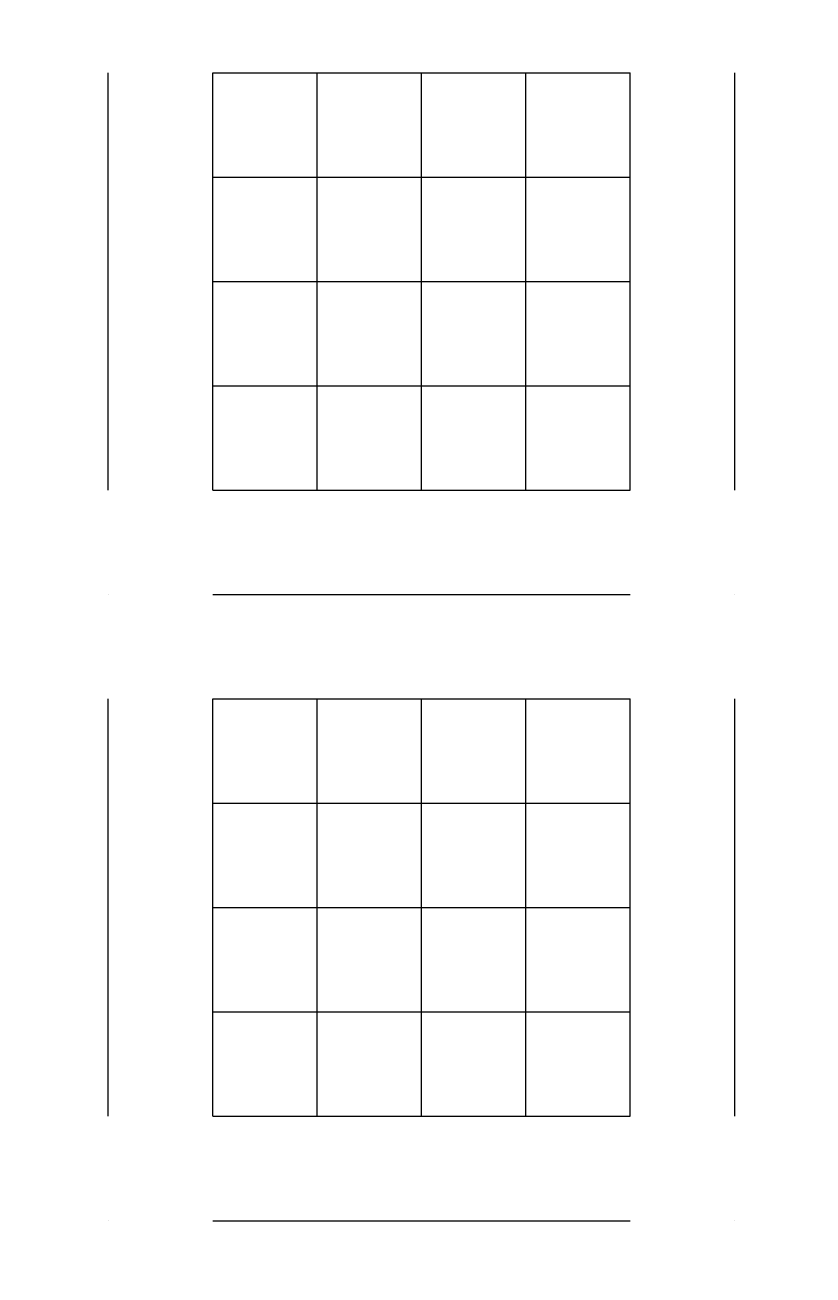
# Model space of a CAD drawing. Header units: millimetres. Extents: x 6 to 745025, y -1528 to 119936.
# Drawn here: x 180.701 to 181.021, y 109.508 to 110.016 of the extents above; entities that cross this region are included whole.
import ezdxf

# ---------------------------------------------------------------- set-up
doc = ezdxf.new("R2010")
doc.units = ezdxf.units.MM
doc.header["$MEASUREMENT"] = 0
doc.layers.get('0').update_dxf_attribs({"linetype": 'CONTINUOUS'})

msp = doc.modelspace()

# ---------------------------------------------------------------- linework, layer by layer
at = {"color": 0, "linetype": 'Continuous', "lineweight": 25, "true_color": 0x000001}
for p, q in [((180.73511, 109.99611), (180.73511, 109.99611)), ((180.73511, 109.99611), (180.73511, 109.99611)), ((180.73511, 109.99611), (180.73511, 109.99611)), ((180.73511, 109.99611), (180.73511, 109.99611)), ((180.73511, 109.99611), (180.73511, 109.99611)), ((180.73511, 109.99611), (180.73511, 109.99611)), ((180.73511, 109.99611), (180.73511, 109.99611)), ((180.98911, 109.99611), (180.98911, 109.99611)), ((180.98911, 109.99611), (180.98911, 109.99611)), ((180.98911, 109.99611), (180.98911, 109.99611)), ((180.98911, 109.99611), (180.98911, 109.99611)), ((180.98911, 109.99611), (180.98911, 109.99611)), ((180.98911, 109.99611), (180.98911, 109.99611)), ((180.98911, 109.99611), (180.98911, 109.99611)), ((180.73511, 109.95378), (180.73511, 109.95378)), ((180.73511, 109.95378), (180.73511, 109.95378)), ((180.73511, 109.95378), (180.73511, 109.95378)), ((180.73511, 109.95378), (180.73511, 109.95378)), ((180.73511, 109.95378), (180.73511, 109.95378)), ((180.73511, 109.95378), (180.73511, 109.95378)), ((180.73511, 109.95378), (180.73511, 109.95378)), ((180.98911, 109.95378), (180.98911, 109.95378)), ((180.98911, 109.95378), (180.98911, 109.95378)), ((180.98911, 109.95378), (180.98911, 109.95378)), ((180.98911, 109.95378), (180.98911, 109.95378)), ((180.98911, 109.95378), (180.98911, 109.95378)), ((180.98911, 109.95378), (180.98911, 109.95378)), ((180.98911, 109.95378), (180.98911, 109.95378)), ((180.73511, 109.91144), (180.73511, 109.91144)), ((180.73511, 109.91144), (180.73511, 109.91144)), ((180.73511, 109.91144), (180.73511, 109.91144)), ((180.73511, 109.91144), (180.73511, 109.91144)), ((180.73511, 109.91144), (180.73511, 109.91144)), ((180.73511, 109.91144), (180.73511, 109.91144)), ((180.73511, 109.91144), (180.73511, 109.91144)), ((180.98911, 109.91144), (180.98911, 109.91144)), ((180.98911, 109.91144), (180.98911, 109.91144)), ((180.98911, 109.91144), (180.98911, 109.91144)), ((180.98911, 109.91144), (180.98911, 109.91144)), ((180.98911, 109.91144), (180.98911, 109.91144)), ((180.98911, 109.91144), (180.98911, 109.91144)), ((180.98911, 109.91144), (180.98911, 109.91144)), ((180.73511, 109.86911), (180.73511, 109.86911)), ((180.73511, 109.86911), (180.73511, 109.86911)), ((180.73511, 109.86911), (180.73511, 109.86911)), ((180.73511, 109.86911), (180.73511, 109.86911)), ((180.73511, 109.86911), (180.73511, 109.86911)), ((180.73511, 109.86911), (180.73511, 109.86911)), ((180.73511, 109.86911), (180.73511, 109.86911)), ((180.98911, 109.86911), (180.98911, 109.86911)), ((180.98911, 109.86911), (180.98911, 109.86911)), ((180.98911, 109.86911), (180.98911, 109.86911)), ((180.98911, 109.86911), (180.98911, 109.86911)), ((180.98911, 109.86911), (180.98911, 109.86911)), ((180.98911, 109.86911), (180.98911, 109.86911)), ((180.98911, 109.86911), (180.98911, 109.86911)), ((180.73511, 109.82678), (180.73511, 109.82678)), ((180.73511, 109.82678), (180.73511, 109.82678)), ((180.73511, 109.82678), (180.73511, 109.82678)), ((180.73511, 109.82678), (180.73511, 109.82678)), ((180.73511, 109.82678), (180.73511, 109.82678)), ((180.73511, 109.82678), (180.73511, 109.82678)), ((180.73511, 109.82678), (180.73511, 109.82678)), ((180.73511, 109.82678), (180.73511, 109.82678)), ((180.98911, 109.82678), (180.98911, 109.82678)), ((180.98911, 109.82678), (180.98911, 109.82678)), ((180.98911, 109.82678), (180.98911, 109.82678)), ((180.98911, 109.82678), (180.98911, 109.82678)), ((180.98911, 109.82678), (180.98911, 109.82678)), ((180.98911, 109.82678), (180.98911, 109.82678)), ((180.98911, 109.82678), (180.98911, 109.82678)), ((180.98911, 109.82678), (180.98911, 109.82678)), ((180.73511, 109.78444), (180.73511, 109.78444)), ((180.73511, 109.78444), (180.73511, 109.78444)), ((180.73511, 109.78444), (180.73511, 109.78444)), ((180.73511, 109.78444), (180.73511, 109.78444)), ((180.73511, 109.78444), (180.73511, 109.78444)), ((180.73511, 109.78444), (180.73511, 109.78444)), ((180.73511, 109.78444), (180.73511, 109.78444)), ((180.73511, 109.78444), (180.73511, 109.78444)), ((180.73511, 109.78444), (180.73511, 109.78444)), ((180.73511, 109.78444), (180.73511, 109.78444)), ((180.73511, 109.78444), (180.73511, 109.78444)), ((180.73511, 109.78444), (180.73511, 109.78444)), ((180.73511, 109.78444), (180.73511, 109.78444)), ((180.73511, 109.78444), (180.73511, 109.78444)), ((180.77744, 109.78444), (180.77744, 109.78444)), ((180.77744, 109.78444), (180.77744, 109.78444)), ((180.77744, 109.78444), (180.77744, 109.78444)), ((180.77744, 109.78444), (180.77744, 109.78444)), ((180.77744, 109.78444), (180.77744, 109.78444)), ((180.77744, 109.78444), (180.77744, 109.78444)), ((180.77744, 109.78444), (180.77744, 109.78444)), ((180.77744, 109.78444), (180.77744, 109.78444)), ((180.81977, 109.78444), (180.81977, 109.78444)), ((180.81977, 109.78444), (180.81977, 109.78444)), ((180.81977, 109.78444), (180.81977, 109.78444)), ((180.81977, 109.78444), (180.81977, 109.78444)), ((180.81977, 109.78444), (180.81977, 109.78444)), ((180.81977, 109.78444), (180.81977, 109.78444)), ((180.81977, 109.78444), (180.81977, 109.78444)), ((180.86211, 109.78444), (180.86211, 109.78444)), ((180.86211, 109.78444), (180.86211, 109.78444)), ((180.86211, 109.78444), (180.86211, 109.78444)), ((180.86211, 109.78444), (180.86211, 109.78444)), ((180.86211, 109.78444), (180.86211, 109.78444)), ((180.86211, 109.78444), (180.86211, 109.78444)), ((180.86211, 109.78444), (180.86211, 109.78444)), ((180.90444, 109.78444), (180.90444, 109.78444)), ((180.90444, 109.78444), (180.90444, 109.78444)), ((180.90444, 109.78444), (180.90444, 109.78444)), ((180.90444, 109.78444), (180.90444, 109.78444)), ((180.90444, 109.78444), (180.90444, 109.78444)), ((180.90444, 109.78444), (180.90444, 109.78444)), ((180.90444, 109.78444), (180.90444, 109.78444)), ((180.94677, 109.78444), (180.94677, 109.78444)), ((180.94677, 109.78444), (180.94677, 109.78444)), ((180.94677, 109.78444), (180.94677, 109.78444)), ((180.94677, 109.78444), (180.94677, 109.78444)), ((180.94677, 109.78444), (180.94677, 109.78444)), ((180.94677, 109.78444), (180.94677, 109.78444)), ((180.94677, 109.78444), (180.94677, 109.78444)), ((180.98911, 109.78444), (180.98911, 109.78444)), ((180.98911, 109.78444), (180.98911, 109.78444)), ((180.98911, 109.78444), (180.98911, 109.78444)), ((180.98911, 109.78444), (180.98911, 109.78444)), ((180.98911, 109.78444), (180.98911, 109.78444)), ((180.98911, 109.78444), (180.98911, 109.78444)), ((180.98911, 109.78444), (180.98911, 109.78444)), ((180.98911, 109.78444), (180.98911, 109.78444)), ((180.98911, 109.78444), (180.98911, 109.78444)), ((180.98911, 109.78444), (180.98911, 109.78444)), ((180.98911, 109.78444), (180.98911, 109.78444)), ((180.98911, 109.78444), (180.98911, 109.78444)), ((180.98911, 109.78444), (180.98911, 109.78444)), ((180.98911, 109.78444), (180.98911, 109.78444)), ((180.73511, 109.74211), (180.73511, 109.74211)), ((180.73511, 109.74211), (180.73511, 109.74211)), ((180.73511, 109.74211), (180.73511, 109.74211)), ((180.73511, 109.74211), (180.73511, 109.74211)), ((180.73511, 109.74211), (180.73511, 109.74211)), ((180.73511, 109.74211), (180.73511, 109.74211)), ((180.73511, 109.74211), (180.73511, 109.74211)), ((180.98911, 109.74211), (180.98911, 109.74211)), ((180.98911, 109.74211), (180.98911, 109.74211)), ((180.98911, 109.74211), (180.98911, 109.74211)), ((180.98911, 109.74211), (180.98911, 109.74211)), ((180.98911, 109.74211), (180.98911, 109.74211)), ((180.98911, 109.74211), (180.98911, 109.74211)), ((180.98911, 109.74211), (180.98911, 109.74211)), ((180.73511, 109.69978), (180.73511, 109.69978)), ((180.73511, 109.69978), (180.73511, 109.69978)), ((180.73511, 109.69978), (180.73511, 109.69978)), ((180.73511, 109.69978), (180.73511, 109.69978)), ((180.73511, 109.69978), (180.73511, 109.69978)), ((180.73511, 109.69978), (180.73511, 109.69978)), ((180.73511, 109.69978), (180.73511, 109.69978)), ((180.98911, 109.69978), (180.98911, 109.69978)), ((180.98911, 109.69978), (180.98911, 109.69978)), ((180.98911, 109.69978), (180.98911, 109.69978)), ((180.98911, 109.69978), (180.98911, 109.69978)), ((180.98911, 109.69978), (180.98911, 109.69978)), ((180.98911, 109.69978), (180.98911, 109.69978)), ((180.98911, 109.69978), (180.98911, 109.69978)), ((180.73511, 109.65744), (180.73511, 109.65744)), ((180.73511, 109.65744), (180.73511, 109.65744)), ((180.73511, 109.65744), (180.73511, 109.65744)), ((180.73511, 109.65744), (180.73511, 109.65744)), ((180.73511, 109.65744), (180.73511, 109.65744)), ((180.73511, 109.65744), (180.73511, 109.65744)), ((180.73511, 109.65744), (180.73511, 109.65744)), ((180.98911, 109.65744), (180.98911, 109.65744)), ((180.98911, 109.65744), (180.98911, 109.65744)), ((180.98911, 109.65744), (180.98911, 109.65744)), ((180.98911, 109.65744), (180.98911, 109.65744)), ((180.98911, 109.65744), (180.98911, 109.65744)), ((180.98911, 109.65744), (180.98911, 109.65744)), ((180.98911, 109.65744), (180.98911, 109.65744)), ((180.73511, 109.61511), (180.73511, 109.61511)), ((180.73511, 109.61511), (180.73511, 109.61511)), ((180.73511, 109.61511), (180.73511, 109.61511)), ((180.73511, 109.61511), (180.73511, 109.61511)), ((180.73511, 109.61511), (180.73511, 109.61511)), ((180.73511, 109.61511), (180.73511, 109.61511)), ((180.73511, 109.61511), (180.73511, 109.61511)), ((180.98911, 109.61511), (180.98911, 109.61511)), ((180.98911, 109.61511), (180.98911, 109.61511)), ((180.98911, 109.61511), (180.98911, 109.61511)), ((180.98911, 109.61511), (180.98911, 109.61511)), ((180.98911, 109.61511), (180.98911, 109.61511)), ((180.98911, 109.61511), (180.98911, 109.61511)), ((180.98911, 109.61511), (180.98911, 109.61511)), ((180.73511, 109.57278), (180.73511, 109.57278)), ((180.73511, 109.57278), (180.73511, 109.57278)), ((180.73511, 109.57278), (180.73511, 109.57278)), ((180.73511, 109.57278), (180.73511, 109.57278)), ((180.73511, 109.57278), (180.73511, 109.57278)), ((180.73511, 109.57278), (180.73511, 109.57278)), ((180.73511, 109.57278), (180.73511, 109.57278)), ((180.73511, 109.57278), (180.73511, 109.57278)), ((180.98911, 109.57278), (180.98911, 109.57278)), ((180.98911, 109.57278), (180.98911, 109.57278)), ((180.98911, 109.57278), (180.98911, 109.57278)), ((180.98911, 109.57278), (180.98911, 109.57278)), ((180.98911, 109.57278), (180.98911, 109.57278)), ((180.98911, 109.57278), (180.98911, 109.57278)), ((180.98911, 109.57278), (180.98911, 109.57278)), ((180.98911, 109.57278), (180.98911, 109.57278)), ((180.73511, 109.53044), (180.73511, 109.53044)), ((180.73511, 109.53044), (180.73511, 109.53044)), ((180.73511, 109.53044), (180.73511, 109.53044)), ((180.73511, 109.53044), (180.73511, 109.53044)), ((180.73511, 109.53044), (180.73511, 109.53044)), ((180.73511, 109.53044), (180.73511, 109.53044)), ((180.73511, 109.53044), (180.73511, 109.53044)), ((180.73511, 109.53044), (180.73511, 109.53044)), ((180.73511, 109.53044), (180.73511, 109.53044)), ((180.73511, 109.53044), (180.73511, 109.53044)), ((180.73511, 109.53044), (180.73511, 109.53044)), ((180.73511, 109.53044), (180.73511, 109.53044)), ((180.73511, 109.53044), (180.73511, 109.53044)), ((180.73511, 109.53044), (180.73511, 109.53044)), ((180.77744, 109.53044), (180.77744, 109.53044)), ((180.77744, 109.53044), (180.77744, 109.53044)), ((180.77744, 109.53044), (180.77744, 109.53044)), ((180.77744, 109.53044), (180.77744, 109.53044)), ((180.77744, 109.53044), (180.77744, 109.53044)), ((180.77744, 109.53044), (180.77744, 109.53044)), ((180.77744, 109.53044), (180.77744, 109.53044)), ((180.77744, 109.53044), (180.77744, 109.53044)), ((180.81977, 109.53044), (180.81977, 109.53044)), ((180.81977, 109.53044), (180.81977, 109.53044)), ((180.81977, 109.53044), (180.81977, 109.53044)), ((180.81977, 109.53044), (180.81977, 109.53044)), ((180.81977, 109.53044), (180.81977, 109.53044)), ((180.81977, 109.53044), (180.81977, 109.53044)), ((180.81977, 109.53044), (180.81977, 109.53044)), ((180.86211, 109.53044), (180.86211, 109.53044)), ((180.86211, 109.53044), (180.86211, 109.53044)), ((180.86211, 109.53044), (180.86211, 109.53044)), ((180.86211, 109.53044), (180.86211, 109.53044)), ((180.86211, 109.53044), (180.86211, 109.53044)), ((180.86211, 109.53044), (180.86211, 109.53044)), ((180.86211, 109.53044), (180.86211, 109.53044)), ((180.90444, 109.53044), (180.90444, 109.53044)), ((180.90444, 109.53044), (180.90444, 109.53044)), ((180.90444, 109.53044), (180.90444, 109.53044)), ((180.90444, 109.53044), (180.90444, 109.53044)), ((180.90444, 109.53044), (180.90444, 109.53044)), ((180.90444, 109.53044), (180.90444, 109.53044)), ((180.90444, 109.53044), (180.90444, 109.53044)), ((180.94677, 109.53044), (180.94677, 109.53044)), ((180.94677, 109.53044), (180.94677, 109.53044)), ((180.94677, 109.53044), (180.94677, 109.53044)), ((180.94677, 109.53044), (180.94677, 109.53044)), ((180.94677, 109.53044), (180.94677, 109.53044)), ((180.94677, 109.53044), (180.94677, 109.53044)), ((180.94677, 109.53044), (180.94677, 109.53044)), ((180.98911, 109.53044), (180.98911, 109.53044)), ((180.98911, 109.53044), (180.98911, 109.53044)), ((180.98911, 109.53044), (180.98911, 109.53044)), ((180.98911, 109.53044), (180.98911, 109.53044)), ((180.98911, 109.53044), (180.98911, 109.53044)), ((180.98911, 109.53044), (180.98911, 109.53044)), ((180.98911, 109.53044), (180.98911, 109.53044)), ((180.98911, 109.53044), (180.98911, 109.53044)), ((180.98911, 109.53044), (180.98911, 109.53044)), ((180.98911, 109.53044), (180.98911, 109.53044)), ((180.98911, 109.53044), (180.98911, 109.53044)), ((180.98911, 109.53044), (180.98911, 109.53044)), ((180.98911, 109.53044), (180.98911, 109.53044)), ((180.98911, 109.53044), (180.98911, 109.53044))]:
    msp.add_line(p, q, dxfattribs=at)
for points in [[(180.73511, 109.82678), (180.73511, 109.86911), (180.73511, 109.91144), (180.73511, 109.95378), (180.73511, 109.99611)], [(180.73511, 109.82678), (180.73511, 109.86911), (180.73511, 109.91144), (180.73511, 109.95378), (180.73511, 109.99611)], [(180.73511, 109.82678), (180.73511, 109.86911), (180.73511, 109.91144), (180.73511, 109.95378), (180.73511, 109.99611)], [(180.73511, 109.82678), (180.73511, 109.86911), (180.73511, 109.91144), (180.73511, 109.95378), (180.73511, 109.99611)], [(180.73511, 109.82678), (180.73511, 109.86911), (180.73511, 109.91144), (180.73511, 109.95378), (180.73511, 109.99611)], [(180.73511, 109.82678), (180.73511, 109.86911), (180.73511, 109.91144), (180.73511, 109.95378), (180.73511, 109.99611)], [(180.73511, 109.82678), (180.73511, 109.86911), (180.73511, 109.91144), (180.73511, 109.95378), (180.73511, 109.99611)], [(180.77744, 109.99611), (180.81977, 109.99611), (180.86211, 109.99611), (180.90444, 109.99611), (180.94677, 109.99611)], [(180.77744, 109.99611), (180.81977, 109.99611), (180.86211, 109.99611), (180.90444, 109.99611), (180.94677, 109.99611)], [(180.77744, 109.99611), (180.81977, 109.99611), (180.86211, 109.99611), (180.90444, 109.99611), (180.94677, 109.99611)], [(180.77744, 109.99611), (180.81977, 109.99611), (180.86211, 109.99611), (180.90444, 109.99611), (180.94677, 109.99611)], [(180.77744, 109.99611), (180.81977, 109.99611), (180.86211, 109.99611), (180.90444, 109.99611), (180.94677, 109.99611)], [(180.77744, 109.99611), (180.81977, 109.99611), (180.86211, 109.99611), (180.90444, 109.99611), (180.94677, 109.99611)], [(180.77744, 109.99611), (180.81977, 109.99611), (180.86211, 109.99611), (180.90444, 109.99611), (180.94677, 109.99611)], [(180.77744, 109.82678), (180.77744, 109.86911), (180.77744, 109.91144), (180.77744, 109.95378), (180.77744, 109.99611)], [(180.77744, 109.82678), (180.77744, 109.86911), (180.77744, 109.91144), (180.77744, 109.95378), (180.77744, 109.99611)], [(180.77744, 109.82678), (180.77744, 109.86911), (180.77744, 109.91144), (180.77744, 109.95378), (180.77744, 109.99611)], [(180.77744, 109.82678), (180.77744, 109.86911), (180.77744, 109.91144), (180.77744, 109.95378), (180.77744, 109.99611)], [(180.77744, 109.82678), (180.77744, 109.86911), (180.77744, 109.91144), (180.77744, 109.95378), (180.77744, 109.99611)], [(180.77744, 109.82678), (180.77744, 109.86911), (180.77744, 109.91144), (180.77744, 109.95378), (180.77744, 109.99611)], [(180.77744, 109.82678), (180.77744, 109.86911), (180.77744, 109.91144), (180.77744, 109.95378), (180.77744, 109.99611)], [(180.77744, 109.82678), (180.77744, 109.86911), (180.77744, 109.91144), (180.77744, 109.95378), (180.77744, 109.99611)], [(180.81977, 109.82678), (180.81977, 109.86911), (180.81977, 109.91144), (180.81977, 109.95378), (180.81977, 109.99611)], [(180.81977, 109.82678), (180.81977, 109.86911), (180.81977, 109.91144), (180.81977, 109.95378), (180.81977, 109.99611)], [(180.81977, 109.82678), (180.81977, 109.86911), (180.81977, 109.91144), (180.81977, 109.95378), (180.81977, 109.99611)], [(180.81977, 109.82678), (180.81977, 109.86911), (180.81977, 109.91144), (180.81977, 109.95378), (180.81977, 109.99611)], [(180.81977, 109.82678), (180.81977, 109.86911), (180.81977, 109.91144), (180.81977, 109.95378), (180.81977, 109.99611)], [(180.81977, 109.82678), (180.81977, 109.86911), (180.81977, 109.91144), (180.81977, 109.95378), (180.81977, 109.99611)], [(180.81977, 109.82678), (180.81977, 109.86911), (180.81977, 109.91144), (180.81977, 109.95378), (180.81977, 109.99611)], [(180.86211, 109.82678), (180.86211, 109.86911), (180.86211, 109.91144), (180.86211, 109.95378), (180.86211, 109.99611)], [(180.86211, 109.82678), (180.86211, 109.86911), (180.86211, 109.91144), (180.86211, 109.95378), (180.86211, 109.99611)], [(180.86211, 109.82678), (180.86211, 109.86911), (180.86211, 109.91144), (180.86211, 109.95378), (180.86211, 109.99611)], [(180.86211, 109.82678), (180.86211, 109.86911), (180.86211, 109.91144), (180.86211, 109.95378), (180.86211, 109.99611)], [(180.86211, 109.82678), (180.86211, 109.86911), (180.86211, 109.91144), (180.86211, 109.95378), (180.86211, 109.99611)], [(180.86211, 109.82678), (180.86211, 109.86911), (180.86211, 109.91144), (180.86211, 109.95378), (180.86211, 109.99611)], [(180.86211, 109.82678), (180.86211, 109.86911), (180.86211, 109.91144), (180.86211, 109.95378), (180.86211, 109.99611)], [(180.90444, 109.82678), (180.90444, 109.86911), (180.90444, 109.91144), (180.90444, 109.95378), (180.90444, 109.99611)], [(180.90444, 109.82678), (180.90444, 109.86911), (180.90444, 109.91144), (180.90444, 109.95378), (180.90444, 109.99611)], [(180.90444, 109.82678), (180.90444, 109.86911), (180.90444, 109.91144), (180.90444, 109.95378), (180.90444, 109.99611)], [(180.90444, 109.82678), (180.90444, 109.86911), (180.90444, 109.91144), (180.90444, 109.95378), (180.90444, 109.99611)], [(180.90444, 109.82678), (180.90444, 109.86911), (180.90444, 109.91144), (180.90444, 109.95378), (180.90444, 109.99611)], [(180.90444, 109.82678), (180.90444, 109.86911), (180.90444, 109.91144), (180.90444, 109.95378), (180.90444, 109.99611)], [(180.90444, 109.82678), (180.90444, 109.86911), (180.90444, 109.91144), (180.90444, 109.95378), (180.90444, 109.99611)], [(180.94677, 109.82678), (180.94677, 109.86911), (180.94677, 109.91144), (180.94677, 109.95378), (180.94677, 109.99611)], [(180.94677, 109.82678), (180.94677, 109.86911), (180.94677, 109.91144), (180.94677, 109.95378), (180.94677, 109.99611)], [(180.94677, 109.82678), (180.94677, 109.86911), (180.94677, 109.91144), (180.94677, 109.95378), (180.94677, 109.99611)], [(180.94677, 109.82678), (180.94677, 109.86911), (180.94677, 109.91144), (180.94677, 109.95378), (180.94677, 109.99611)], [(180.94677, 109.82678), (180.94677, 109.86911), (180.94677, 109.91144), (180.94677, 109.95378), (180.94677, 109.99611)], [(180.94677, 109.82678), (180.94677, 109.86911), (180.94677, 109.91144), (180.94677, 109.95378), (180.94677, 109.99611)], [(180.94677, 109.82678), (180.94677, 109.86911), (180.94677, 109.91144), (180.94677, 109.95378), (180.94677, 109.99611)], [(180.98911, 109.82678), (180.98911, 109.86911), (180.98911, 109.91144), (180.98911, 109.95378), (180.98911, 109.99611)], [(180.98911, 109.82678), (180.98911, 109.86911), (180.98911, 109.91144), (180.98911, 109.95378), (180.98911, 109.99611)], [(180.98911, 109.82678), (180.98911, 109.86911), (180.98911, 109.91144), (180.98911, 109.95378), (180.98911, 109.99611)], [(180.98911, 109.82678), (180.98911, 109.86911), (180.98911, 109.91144), (180.98911, 109.95378), (180.98911, 109.99611)], [(180.98911, 109.82678), (180.98911, 109.86911), (180.98911, 109.91144), (180.98911, 109.95378), (180.98911, 109.99611)], [(180.98911, 109.82678), (180.98911, 109.86911), (180.98911, 109.91144), (180.98911, 109.95378), (180.98911, 109.99611)], [(180.98911, 109.82678), (180.98911, 109.86911), (180.98911, 109.91144), (180.98911, 109.95378), (180.98911, 109.99611)], [(180.77744, 109.95378), (180.81977, 109.95378), (180.86211, 109.95378), (180.90444, 109.95378), (180.94677, 109.95378)], [(180.77744, 109.95378), (180.81977, 109.95378), (180.86211, 109.95378), (180.90444, 109.95378), (180.94677, 109.95378)], [(180.77744, 109.95378), (180.81977, 109.95378), (180.86211, 109.95378), (180.90444, 109.95378), (180.94677, 109.95378)], [(180.77744, 109.95378), (180.81977, 109.95378), (180.86211, 109.95378), (180.90444, 109.95378), (180.94677, 109.95378)], [(180.77744, 109.95378), (180.81977, 109.95378), (180.86211, 109.95378), (180.90444, 109.95378), (180.94677, 109.95378)], [(180.77744, 109.95378), (180.81977, 109.95378), (180.86211, 109.95378), (180.90444, 109.95378), (180.94677, 109.95378)], [(180.77744, 109.95378), (180.81977, 109.95378), (180.86211, 109.95378), (180.90444, 109.95378), (180.94677, 109.95378)], [(180.77744, 109.91144), (180.81977, 109.91144), (180.86211, 109.91144), (180.90444, 109.91144), (180.94677, 109.91144)], [(180.77744, 109.91144), (180.81977, 109.91144), (180.86211, 109.91144), (180.90444, 109.91144), (180.94677, 109.91144)], [(180.77744, 109.91144), (180.81977, 109.91144), (180.86211, 109.91144), (180.90444, 109.91144), (180.94677, 109.91144)], [(180.77744, 109.91144), (180.81977, 109.91144), (180.86211, 109.91144), (180.90444, 109.91144), (180.94677, 109.91144)], [(180.77744, 109.91144), (180.81977, 109.91144), (180.86211, 109.91144), (180.90444, 109.91144), (180.94677, 109.91144)], [(180.77744, 109.91144), (180.81977, 109.91144), (180.86211, 109.91144), (180.90444, 109.91144), (180.94677, 109.91144)], [(180.77744, 109.91144), (180.81977, 109.91144), (180.86211, 109.91144), (180.90444, 109.91144), (180.94677, 109.91144)], [(180.77744, 109.86911), (180.81977, 109.86911), (180.86211, 109.86911), (180.90444, 109.86911), (180.94677, 109.86911)], [(180.77744, 109.86911), (180.81977, 109.86911), (180.86211, 109.86911), (180.90444, 109.86911), (180.94677, 109.86911)], [(180.77744, 109.86911), (180.81977, 109.86911), (180.86211, 109.86911), (180.90444, 109.86911), (180.94677, 109.86911)], [(180.77744, 109.86911), (180.81977, 109.86911), (180.86211, 109.86911), (180.90444, 109.86911), (180.94677, 109.86911)], [(180.77744, 109.86911), (180.81977, 109.86911), (180.86211, 109.86911), (180.90444, 109.86911), (180.94677, 109.86911)], [(180.77744, 109.86911), (180.81977, 109.86911), (180.86211, 109.86911), (180.90444, 109.86911), (180.94677, 109.86911)], [(180.77744, 109.86911), (180.81977, 109.86911), (180.86211, 109.86911), (180.90444, 109.86911), (180.94677, 109.86911)], [(180.77744, 109.82678), (180.81977, 109.82678), (180.86211, 109.82678), (180.90444, 109.82678), (180.94677, 109.82678)], [(180.77744, 109.82678), (180.81977, 109.82678), (180.86211, 109.82678), (180.90444, 109.82678), (180.94677, 109.82678)], [(180.77744, 109.82678), (180.81977, 109.82678), (180.86211, 109.82678), (180.90444, 109.82678), (180.94677, 109.82678)], [(180.77744, 109.82678), (180.81977, 109.82678), (180.86211, 109.82678), (180.90444, 109.82678), (180.94677, 109.82678)], [(180.77744, 109.82678), (180.81977, 109.82678), (180.86211, 109.82678), (180.90444, 109.82678), (180.94677, 109.82678)], [(180.77744, 109.82678), (180.81977, 109.82678), (180.86211, 109.82678), (180.90444, 109.82678), (180.94677, 109.82678)], [(180.77744, 109.82678), (180.81977, 109.82678), (180.86211, 109.82678), (180.90444, 109.82678), (180.94677, 109.82678)], [(180.77744, 109.82678), (180.81977, 109.82678), (180.86211, 109.82678), (180.90444, 109.82678), (180.94677, 109.82678)], [(180.77744, 109.78444), (180.81977, 109.78444), (180.86211, 109.78444), (180.90444, 109.78444), (180.94677, 109.78444)], [(180.77744, 109.78444), (180.81977, 109.78444), (180.86211, 109.78444), (180.90444, 109.78444), (180.94677, 109.78444)], [(180.77744, 109.78444), (180.81977, 109.78444), (180.86211, 109.78444), (180.90444, 109.78444), (180.94677, 109.78444)], [(180.77744, 109.78444), (180.81977, 109.78444), (180.86211, 109.78444), (180.90444, 109.78444), (180.94677, 109.78444)], [(180.77744, 109.78444), (180.81977, 109.78444), (180.86211, 109.78444), (180.90444, 109.78444), (180.94677, 109.78444)], [(180.77744, 109.78444), (180.81977, 109.78444), (180.86211, 109.78444), (180.90444, 109.78444), (180.94677, 109.78444)], [(180.77744, 109.78444), (180.81977, 109.78444), (180.86211, 109.78444), (180.90444, 109.78444), (180.94677, 109.78444)], [(180.73511, 109.57278), (180.73511, 109.61511), (180.73511, 109.65744), (180.73511, 109.69978), (180.73511, 109.74211)], [(180.73511, 109.57278), (180.73511, 109.61511), (180.73511, 109.65744), (180.73511, 109.69978), (180.73511, 109.74211)], [(180.73511, 109.57278), (180.73511, 109.61511), (180.73511, 109.65744), (180.73511, 109.69978), (180.73511, 109.74211)], [(180.73511, 109.57278), (180.73511, 109.61511), (180.73511, 109.65744), (180.73511, 109.69978), (180.73511, 109.74211)], [(180.73511, 109.57278), (180.73511, 109.61511), (180.73511, 109.65744), (180.73511, 109.69978), (180.73511, 109.74211)], [(180.73511, 109.57278), (180.73511, 109.61511), (180.73511, 109.65744), (180.73511, 109.69978), (180.73511, 109.74211)], [(180.73511, 109.57278), (180.73511, 109.61511), (180.73511, 109.65744), (180.73511, 109.69978), (180.73511, 109.74211)], [(180.77744, 109.74211), (180.81977, 109.74211), (180.86211, 109.74211), (180.90444, 109.74211), (180.94677, 109.74211)], [(180.77744, 109.74211), (180.81977, 109.74211), (180.86211, 109.74211), (180.90444, 109.74211), (180.94677, 109.74211)], [(180.77744, 109.74211), (180.81977, 109.74211), (180.86211, 109.74211), (180.90444, 109.74211), (180.94677, 109.74211)], [(180.77744, 109.74211), (180.81977, 109.74211), (180.86211, 109.74211), (180.90444, 109.74211), (180.94677, 109.74211)], [(180.77744, 109.74211), (180.81977, 109.74211), (180.86211, 109.74211), (180.90444, 109.74211), (180.94677, 109.74211)], [(180.77744, 109.74211), (180.81977, 109.74211), (180.86211, 109.74211), (180.90444, 109.74211), (180.94677, 109.74211)], [(180.77744, 109.74211), (180.81977, 109.74211), (180.86211, 109.74211), (180.90444, 109.74211), (180.94677, 109.74211)], [(180.77744, 109.57278), (180.77744, 109.61511), (180.77744, 109.65744), (180.77744, 109.69978), (180.77744, 109.74211)], [(180.77744, 109.57278), (180.77744, 109.61511), (180.77744, 109.65744), (180.77744, 109.69978), (180.77744, 109.74211)], [(180.77744, 109.57278), (180.77744, 109.61511), (180.77744, 109.65744), (180.77744, 109.69978), (180.77744, 109.74211)], [(180.77744, 109.57278), (180.77744, 109.61511), (180.77744, 109.65744), (180.77744, 109.69978), (180.77744, 109.74211)], [(180.77744, 109.57278), (180.77744, 109.61511), (180.77744, 109.65744), (180.77744, 109.69978), (180.77744, 109.74211)], [(180.77744, 109.57278), (180.77744, 109.61511), (180.77744, 109.65744), (180.77744, 109.69978), (180.77744, 109.74211)], [(180.77744, 109.57278), (180.77744, 109.61511), (180.77744, 109.65744), (180.77744, 109.69978), (180.77744, 109.74211)], [(180.77744, 109.57278), (180.77744, 109.61511), (180.77744, 109.65744), (180.77744, 109.69978), (180.77744, 109.74211)], [(180.81977, 109.57278), (180.81977, 109.61511), (180.81977, 109.65744), (180.81977, 109.69978), (180.81977, 109.74211)], [(180.81977, 109.57278), (180.81977, 109.61511), (180.81977, 109.65744), (180.81977, 109.69978), (180.81977, 109.74211)], [(180.81977, 109.57278), (180.81977, 109.61511), (180.81977, 109.65744), (180.81977, 109.69978), (180.81977, 109.74211)], [(180.81977, 109.57278), (180.81977, 109.61511), (180.81977, 109.65744), (180.81977, 109.69978), (180.81977, 109.74211)], [(180.81977, 109.57278), (180.81977, 109.61511), (180.81977, 109.65744), (180.81977, 109.69978), (180.81977, 109.74211)], [(180.81977, 109.57278), (180.81977, 109.61511), (180.81977, 109.65744), (180.81977, 109.69978), (180.81977, 109.74211)], [(180.81977, 109.57278), (180.81977, 109.61511), (180.81977, 109.65744), (180.81977, 109.69978), (180.81977, 109.74211)], [(180.86211, 109.57278), (180.86211, 109.61511), (180.86211, 109.65744), (180.86211, 109.69978), (180.86211, 109.74211)], [(180.86211, 109.57278), (180.86211, 109.61511), (180.86211, 109.65744), (180.86211, 109.69978), (180.86211, 109.74211)], [(180.86211, 109.57278), (180.86211, 109.61511), (180.86211, 109.65744), (180.86211, 109.69978), (180.86211, 109.74211)], [(180.86211, 109.57278), (180.86211, 109.61511), (180.86211, 109.65744), (180.86211, 109.69978), (180.86211, 109.74211)], [(180.86211, 109.57278), (180.86211, 109.61511), (180.86211, 109.65744), (180.86211, 109.69978), (180.86211, 109.74211)], [(180.86211, 109.57278), (180.86211, 109.61511), (180.86211, 109.65744), (180.86211, 109.69978), (180.86211, 109.74211)], [(180.86211, 109.57278), (180.86211, 109.61511), (180.86211, 109.65744), (180.86211, 109.69978), (180.86211, 109.74211)], [(180.90444, 109.57278), (180.90444, 109.61511), (180.90444, 109.65744), (180.90444, 109.69978), (180.90444, 109.74211)], [(180.90444, 109.57278), (180.90444, 109.61511), (180.90444, 109.65744), (180.90444, 109.69978), (180.90444, 109.74211)], [(180.90444, 109.57278), (180.90444, 109.61511), (180.90444, 109.65744), (180.90444, 109.69978), (180.90444, 109.74211)], [(180.90444, 109.57278), (180.90444, 109.61511), (180.90444, 109.65744), (180.90444, 109.69978), (180.90444, 109.74211)], [(180.90444, 109.57278), (180.90444, 109.61511), (180.90444, 109.65744), (180.90444, 109.69978), (180.90444, 109.74211)], [(180.90444, 109.57278), (180.90444, 109.61511), (180.90444, 109.65744), (180.90444, 109.69978), (180.90444, 109.74211)], [(180.90444, 109.57278), (180.90444, 109.61511), (180.90444, 109.65744), (180.90444, 109.69978), (180.90444, 109.74211)], [(180.94677, 109.57278), (180.94677, 109.61511), (180.94677, 109.65744), (180.94677, 109.69978), (180.94677, 109.74211)], [(180.94677, 109.57278), (180.94677, 109.61511), (180.94677, 109.65744), (180.94677, 109.69978), (180.94677, 109.74211)], [(180.94677, 109.57278), (180.94677, 109.61511), (180.94677, 109.65744), (180.94677, 109.69978), (180.94677, 109.74211)], [(180.94677, 109.57278), (180.94677, 109.61511), (180.94677, 109.65744), (180.94677, 109.69978), (180.94677, 109.74211)], [(180.94677, 109.57278), (180.94677, 109.61511), (180.94677, 109.65744), (180.94677, 109.69978), (180.94677, 109.74211)], [(180.94677, 109.57278), (180.94677, 109.61511), (180.94677, 109.65744), (180.94677, 109.69978), (180.94677, 109.74211)], [(180.94677, 109.57278), (180.94677, 109.61511), (180.94677, 109.65744), (180.94677, 109.69978), (180.94677, 109.74211)], [(180.98911, 109.57278), (180.98911, 109.61511), (180.98911, 109.65744), (180.98911, 109.69978), (180.98911, 109.74211)], [(180.98911, 109.57278), (180.98911, 109.61511), (180.98911, 109.65744), (180.98911, 109.69978), (180.98911, 109.74211)], [(180.98911, 109.57278), (180.98911, 109.61511), (180.98911, 109.65744), (180.98911, 109.69978), (180.98911, 109.74211)], [(180.98911, 109.57278), (180.98911, 109.61511), (180.98911, 109.65744), (180.98911, 109.69978), (180.98911, 109.74211)], [(180.98911, 109.57278), (180.98911, 109.61511), (180.98911, 109.65744), (180.98911, 109.69978), (180.98911, 109.74211)], [(180.98911, 109.57278), (180.98911, 109.61511), (180.98911, 109.65744), (180.98911, 109.69978), (180.98911, 109.74211)], [(180.98911, 109.57278), (180.98911, 109.61511), (180.98911, 109.65744), (180.98911, 109.69978), (180.98911, 109.74211)], [(180.77744, 109.69978), (180.81977, 109.69978), (180.86211, 109.69978), (180.90444, 109.69978), (180.94677, 109.69978)], [(180.77744, 109.69978), (180.81977, 109.69978), (180.86211, 109.69978), (180.90444, 109.69978), (180.94677, 109.69978)], [(180.77744, 109.69978), (180.81977, 109.69978), (180.86211, 109.69978), (180.90444, 109.69978), (180.94677, 109.69978)], [(180.77744, 109.69978), (180.81977, 109.69978), (180.86211, 109.69978), (180.90444, 109.69978), (180.94677, 109.69978)], [(180.77744, 109.69978), (180.81977, 109.69978), (180.86211, 109.69978), (180.90444, 109.69978), (180.94677, 109.69978)], [(180.77744, 109.69978), (180.81977, 109.69978), (180.86211, 109.69978), (180.90444, 109.69978), (180.94677, 109.69978)], [(180.77744, 109.69978), (180.81977, 109.69978), (180.86211, 109.69978), (180.90444, 109.69978), (180.94677, 109.69978)], [(180.77744, 109.65744), (180.81977, 109.65744), (180.86211, 109.65744), (180.90444, 109.65744), (180.94677, 109.65744)], [(180.77744, 109.65744), (180.81977, 109.65744), (180.86211, 109.65744), (180.90444, 109.65744), (180.94677, 109.65744)], [(180.77744, 109.65744), (180.81977, 109.65744), (180.86211, 109.65744), (180.90444, 109.65744), (180.94677, 109.65744)], [(180.77744, 109.65744), (180.81977, 109.65744), (180.86211, 109.65744), (180.90444, 109.65744), (180.94677, 109.65744)], [(180.77744, 109.65744), (180.81977, 109.65744), (180.86211, 109.65744), (180.90444, 109.65744), (180.94677, 109.65744)], [(180.77744, 109.65744), (180.81977, 109.65744), (180.86211, 109.65744), (180.90444, 109.65744), (180.94677, 109.65744)], [(180.77744, 109.65744), (180.81977, 109.65744), (180.86211, 109.65744), (180.90444, 109.65744), (180.94677, 109.65744)], [(180.77744, 109.61511), (180.81977, 109.61511), (180.86211, 109.61511), (180.90444, 109.61511), (180.94677, 109.61511)], [(180.77744, 109.61511), (180.81977, 109.61511), (180.86211, 109.61511), (180.90444, 109.61511), (180.94677, 109.61511)], [(180.77744, 109.61511), (180.81977, 109.61511), (180.86211, 109.61511), (180.90444, 109.61511), (180.94677, 109.61511)], [(180.77744, 109.61511), (180.81977, 109.61511), (180.86211, 109.61511), (180.90444, 109.61511), (180.94677, 109.61511)], [(180.77744, 109.61511), (180.81977, 109.61511), (180.86211, 109.61511), (180.90444, 109.61511), (180.94677, 109.61511)], [(180.77744, 109.61511), (180.81977, 109.61511), (180.86211, 109.61511), (180.90444, 109.61511), (180.94677, 109.61511)], [(180.77744, 109.61511), (180.81977, 109.61511), (180.86211, 109.61511), (180.90444, 109.61511), (180.94677, 109.61511)], [(180.77744, 109.57278), (180.81977, 109.57278), (180.86211, 109.57278), (180.90444, 109.57278), (180.94677, 109.57278)], [(180.77744, 109.57278), (180.81977, 109.57278), (180.86211, 109.57278), (180.90444, 109.57278), (180.94677, 109.57278)], [(180.77744, 109.57278), (180.81977, 109.57278), (180.86211, 109.57278), (180.90444, 109.57278), (180.94677, 109.57278)], [(180.77744, 109.57278), (180.81977, 109.57278), (180.86211, 109.57278), (180.90444, 109.57278), (180.94677, 109.57278)], [(180.77744, 109.57278), (180.81977, 109.57278), (180.86211, 109.57278), (180.90444, 109.57278), (180.94677, 109.57278)], [(180.77744, 109.57278), (180.81977, 109.57278), (180.86211, 109.57278), (180.90444, 109.57278), (180.94677, 109.57278)], [(180.77744, 109.57278), (180.81977, 109.57278), (180.86211, 109.57278), (180.90444, 109.57278), (180.94677, 109.57278)], [(180.77744, 109.57278), (180.81977, 109.57278), (180.86211, 109.57278), (180.90444, 109.57278), (180.94677, 109.57278)], [(180.77744, 109.53044), (180.81977, 109.53044), (180.86211, 109.53044), (180.90444, 109.53044), (180.94677, 109.53044)], [(180.77744, 109.53044), (180.81977, 109.53044), (180.86211, 109.53044), (180.90444, 109.53044), (180.94677, 109.53044)], [(180.77744, 109.53044), (180.81977, 109.53044), (180.86211, 109.53044), (180.90444, 109.53044), (180.94677, 109.53044)], [(180.77744, 109.53044), (180.81977, 109.53044), (180.86211, 109.53044), (180.90444, 109.53044), (180.94677, 109.53044)], [(180.77744, 109.53044), (180.81977, 109.53044), (180.86211, 109.53044), (180.90444, 109.53044), (180.94677, 109.53044)], [(180.77744, 109.53044), (180.81977, 109.53044), (180.86211, 109.53044), (180.90444, 109.53044), (180.94677, 109.53044)], [(180.77744, 109.53044), (180.81977, 109.53044), (180.86211, 109.53044), (180.90444, 109.53044), (180.94677, 109.53044)]]:
    msp.add_lwpolyline(points, dxfattribs=at)
at = {"color": 0, "linetype": 'Continuous', "lineweight": 18, "true_color": 0x000003}
for points in [[(181.01027, 111.85878), (179.9231, 111.85878), (179.04177, 110.97745), (179.04177, 109.89028)], [(182.97877, 109.89028), (182.97877, 110.97745), (182.09745, 111.85878), (181.01027, 111.85878)], [(181.01027, 110.88511), (180.46084, 110.88511), (180.01544, 110.43971), (180.01544, 109.89028)], [(182.00511, 109.89028), (182.00511, 110.43971), (181.55971, 110.88511), (181.01027, 110.88511)], [(179.04177, 109.89028), (179.04177, 108.8031), (179.9231, 107.92178), (181.01027, 107.92178)], [(180.01544, 109.89028), (180.01544, 109.34084), (180.46084, 108.89544), (181.01027, 108.89544)], [(181.01027, 107.92178), (182.09745, 107.92178), (182.97877, 108.8031), (182.97877, 109.89028)], [(181.01027, 108.89544), (181.55971, 108.89544), (182.00511, 109.34084), (182.00511, 109.89028)]]:
    msp.add_open_spline(points, degree=3, dxfattribs=at)

doc.saveas('drawing.dxf')
